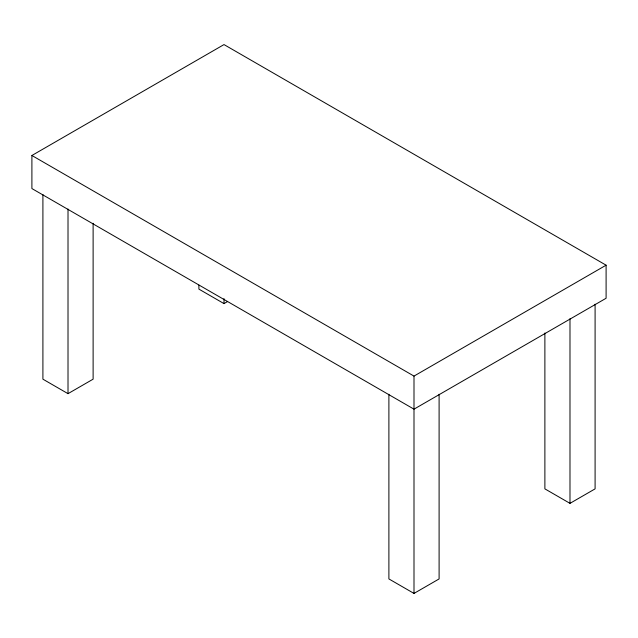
<?xml version="1.0" encoding="UTF-8"?>
<svg xmlns="http://www.w3.org/2000/svg" width="638" height="638" viewBox="0 0 638 638"><rect width="100%" height="100%" fill="white"/><g stroke="black" fill="none" stroke-linecap="round" stroke-linejoin="round"><path stroke-width="0.96" d="M31.9 155.489L224.002 44.58L606.1 265.185L606.1 298.257L413.998 409.165L31.9 188.561L31.9 155.489L413.998 376.093L606.1 265.185M42.905 194.518L42.905 379.171L68.011 393.662L93.116 379.171L93.116 223.308M198.897 285.138L198.897 289.11L224.002 303.608L227.343 301.67M388.893 394.276L388.893 578.929L413.998 593.42L439.103 578.929L439.103 394.276M544.884 333.004L544.884 488.868L569.989 503.358L595.095 488.868L595.095 304.214M569.989 318.713L569.989 503.358M413.998 376.093L413.998 593.42M224.002 298.64L224.002 303.608M68.011 209.017L68.011 393.662"/></g></svg>
